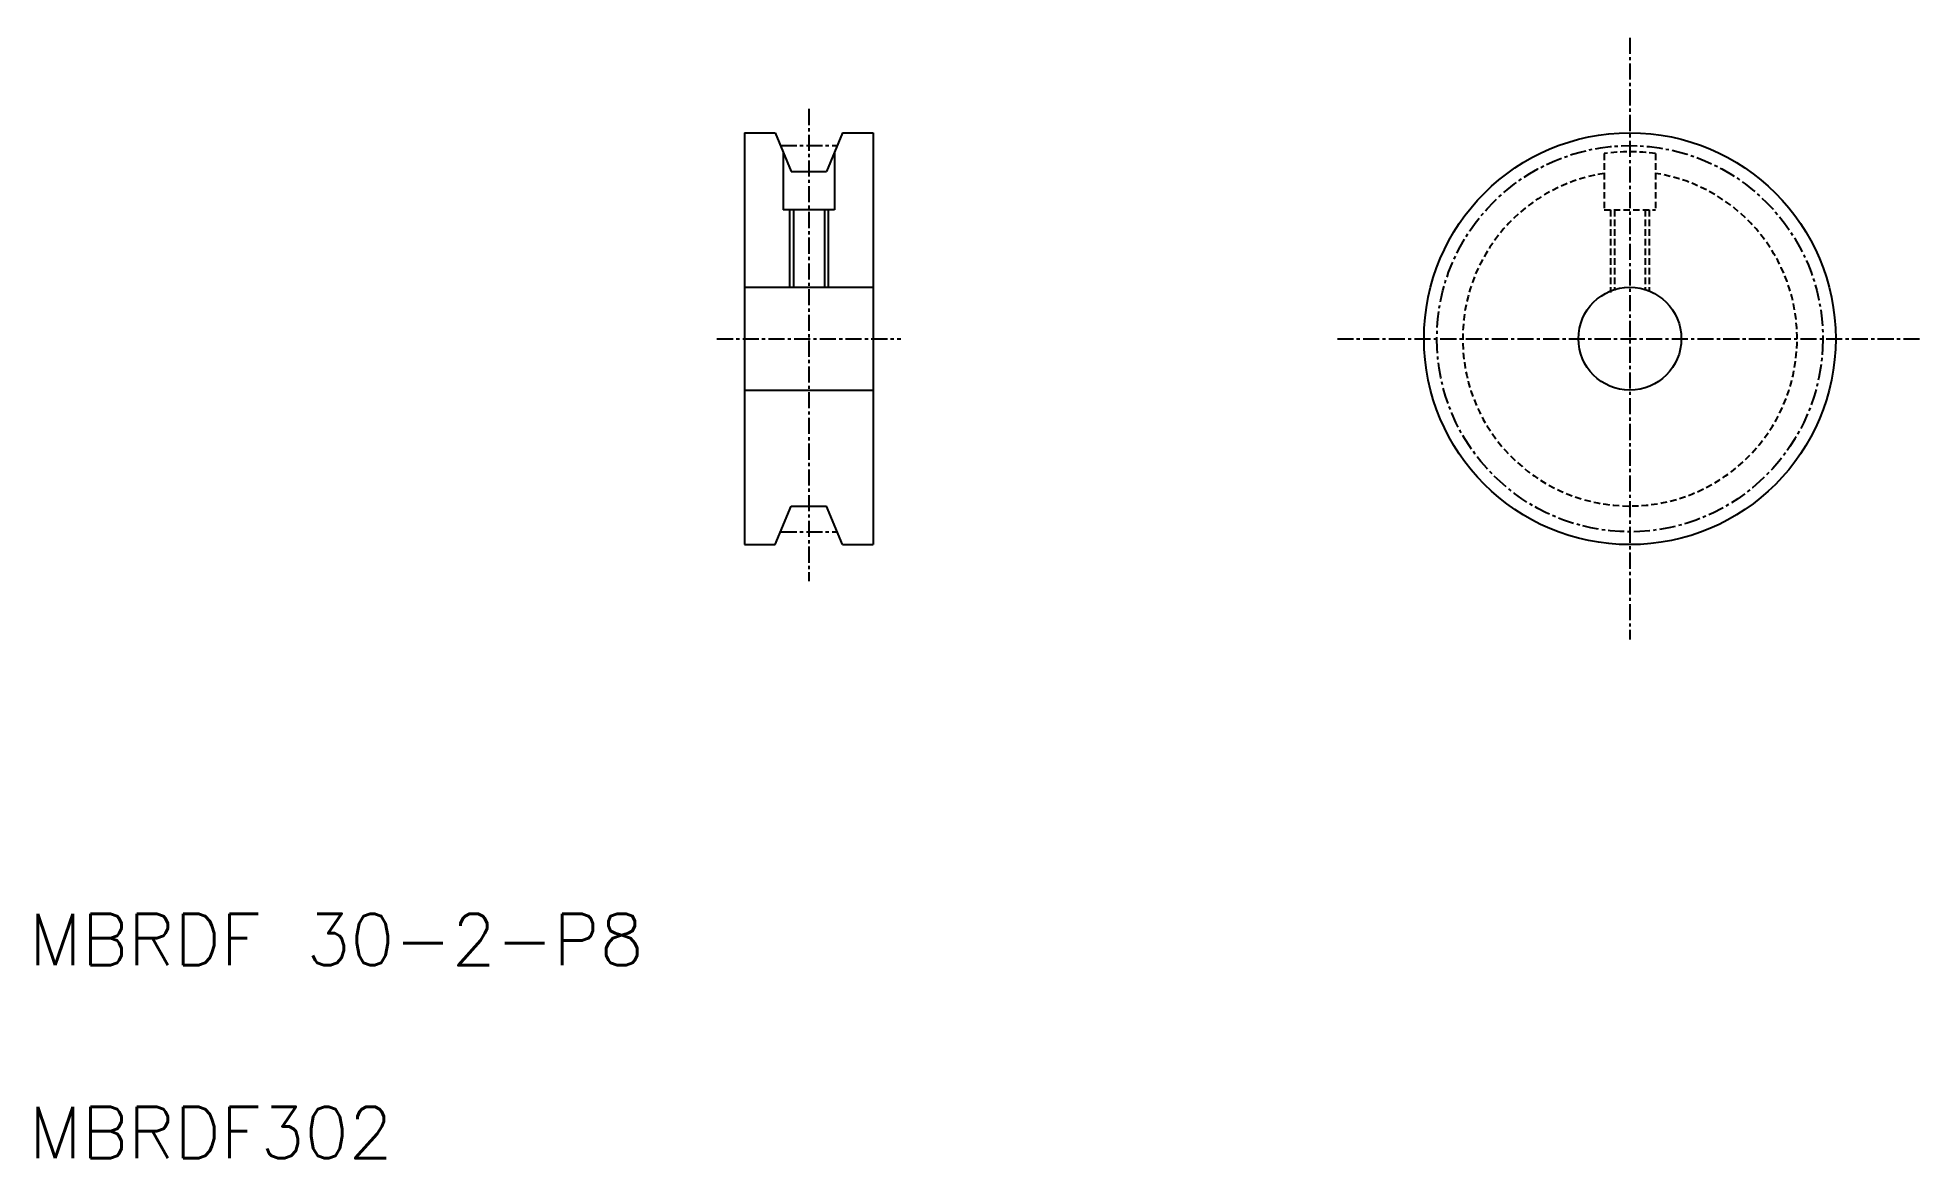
# Model space of a CAD drawing. Extents: x 594 to 740, y -37 to 50.
import ezdxf

# ---------------------------------------------------------------- set-up
doc = ezdxf.new("R2010")
doc.units = 0
doc.linetypes.add('CENTER', pattern=[2, 1.25, -0.25, 0.25, -0.25])
doc.linetypes.add('DASHED', pattern=[0.75, 0.5, -0.25])
doc.layers.get('0').update_dxf_attribs({"linetype": 'CONTINUOUS'})
doc.layers.add('CENTER', color=1, linetype='CENTER')
doc.styles.get("Standard").update_dxf_attribs({"font": 'txt.shx', "bigfont": '@extfont2.shx'})

msp = doc.modelspace()

# ---------------------------------------------------------------- linework, layer by layer
at = {"color": 7, "linetype": 'CONTINUOUS'}
for p, q in [((648.66, 42.18), (648.66, 10.18)), ((648.66, 42.18), (651.04, 42.18)), ((651.04, 42.18), (652.29, 39.18)), ((656.27, 42.18), (655.03, 39.18)), ((656.27, 42.18), (658.66, 42.18)), ((658.66, 42.18), (658.66, 10.18)), ((658.66, 41.68), (658.66, 41.68)), ((658.66, 41.18), (658.66, 41.18)), ((651.66, 40.7), (651.66, 36.18)), ((655.66, 40.7), (655.66, 36.18)), ((652.29, 39.18), (655.03, 39.18)), ((655.66, 36.18), (651.66, 36.18)), ((652.46, 36.18), (652.46, 30.18)), ((654.86, 36.18), (654.86, 30.18)), ((648.66, 30.18), (658.66, 30.18)), ((648.66, 22.18), (658.66, 22.18)), ((651.04, 10.18), (652.29, 13.18)), ((652.29, 13.18), (655.03, 13.18)), ((656.27, 10.18), (655.03, 13.18)), ((658.66, 11.18), (658.66, 11.18)), ((658.66, 10.68), (658.66, 10.68)), ((648.66, 10.18), (651.04, 10.18)), ((656.27, 10.18), (658.66, 10.18))]:
    msp.add_line(p, q, dxfattribs=at)
at = {"color": 3, "linetype": 'DASHED'}
for p, q in [((715.48, 40.56), (715.48, 36.18)), ((719.48, 40.56), (719.48, 36.18)), ((715.48, 36.18), (719.48, 36.18)), ((715.98, 36.18), (715.98, 29.78)), ((716.28, 36.18), (716.28, 29.93)), ((716.28, 36.18), (716.28, 31.93)), ((718.68, 36.18), (718.68, 29.93)), ((718.98, 36.18), (718.98, 29.89))]:
    msp.add_line(p, q, dxfattribs=at)
at = {"color": 3, "linetype": 'CONTINUOUS'}
for p, q in [((652.16, 36.18), (652.16, 30.18)), ((655.16, 36.18), (655.16, 30.18))]:
    msp.add_line(p, q, dxfattribs=at)
at = {"color": 7, "linetype": 'CONTINUOUS'}
for radius in [16, 4]:
    msp.add_circle((717.48, 26.18), radius, dxfattribs=at)
at = {"color": 3, "linetype": 'DASHED'}
for radius, start, end in [(14.52, 82.0813, 97.9187), (13, 98.8499, 81.1501)]:
    msp.add_arc((717.48, 26.18), radius, start, end, dxfattribs=at)
at = {"layer": 'CENTER', "color": 1, "linetype": 'CENTER'}
for p, q in [((717.48, 49.56), (717.48, 2.8)), ((653.66, 44.03), (653.66, 7.34)), ((651.46, 41.18), (655.86, 41.18)), ((646.51, 26.18), (660.81, 26.18)), ((694.74, 26.18), (740.21, 26.18)), ((651.46, 11.18), (655.86, 11.18))]:
    msp.add_line(p, q, dxfattribs=at)
msp.add_circle((717.48, 26.18), 15, dxfattribs=at)

# ---------------------------------------------------------------- texts
at = {"color": 7, "linetype": 'CONTINUOUS'}
for s, p in [('MBRDF 30-2-P8', (593.02, -22.49)), ('MBRDF302', (593.02, -37.49))]:
    msp.add_text(s, height=4, dxfattribs=at).set_placement(p)

doc.saveas('drawing.dxf')
